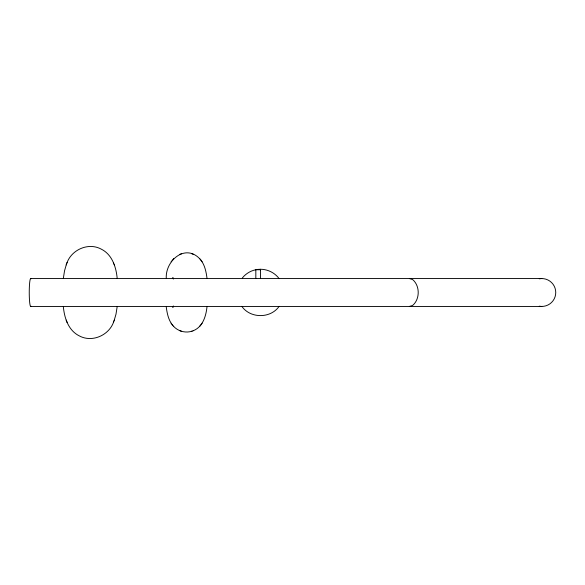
<?xml version="1.0" encoding="UTF-8"?>
<svg xmlns="http://www.w3.org/2000/svg" width="585" height="585" viewBox="0 0 585 585"><rect width="100%" height="100%" fill="white"/><g stroke="black" fill="none" stroke-linecap="round" stroke-linejoin="round"><path stroke-width="0.88" d="M63.319 278.526L64.533 270.818L66.441 264.223M117.205 306.474L115.991 314.182L114.082 320.777M166.25 278.029C165.496 260.61 185.269 243.309 199.88 258.914M206.973 306.971C206 316.214 202.746 326.993 193.269 330.715M173.123 306.35L172.846 307.396L173.372 305.955M66.844 263.192C71.45 249.693 88.43 242.139 101.212 249.115C112.196 254.504 116.174 267.184 117.205 278.526M63.319 306.474C64.343 317.816 68.328 330.496 79.311 335.885C92.094 342.861 109.081 335.307 113.68 321.808M66.171 264.91L67.129 262.453M113.395 322.547L114.353 320.09M171.127 261.795L171.42 261.371M172.012 260.53L172.633 259.733M201.211 324.47L199.551 326.459M201.796 323.629L202.096 323.205M279.133 306.343C270.628 318.671 250.314 318.671 241.81 306.343M173.343 258.914L173.672 258.541M181.467 253.736L179.588 254.424M173.343 326.086C177.906 331.242 185.591 333.399 192.129 331.125M191.756 331.264L193.635 330.576M409.354 306.438L412.615 305.458C420.081 299.191 420.081 285.809 412.615 279.542L409.354 278.562M260.471 269.736L255.828 269.736L255.828 278.27M30.705 278.562L541.812 278.562M30.705 306.438L541.812 306.438M242.307 278.014A23.232 23.232 0 0 1 260.471 269.268C267.718 269.246 274.848 272.815 279.133 278.657M193.635 254.424L191.756 253.736M179.588 330.576L181.467 331.264M200.589 259.733L201.211 260.53M172.633 325.267L172.012 324.47M199.551 258.541C204.538 263.762 206.059 271.111 206.973 278.029M173.672 326.459C168.685 321.238 167.164 313.889 166.25 306.971M201.796 261.371L202.096 261.795M171.127 323.205L171.42 323.629M173.372 279.045L172.846 277.604L173.123 278.65M66.171 320.09L67.129 322.547M113.395 262.453L113.68 263.192M114.082 264.223L114.353 264.91M260.471 269.268L260.471 278.27M30.968 306.204A13.938 1.455 -90 0 1 29.25 292.5A13.938 1.455 -90 0 1 30.968 278.796M539.275 278.796A13.938 13.938 0 0 1 555.75 292.5A13.938 13.938 0 0 1 539.275 306.204"/></g></svg>
